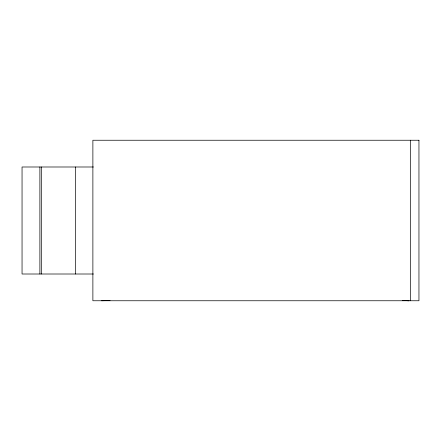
<?xml version="1.0" encoding="UTF-8"?>
<svg xmlns="http://www.w3.org/2000/svg" width="441" height="441" viewBox="0 0 441 441"><rect width="100%" height="100%" fill="white"/><g stroke="black" fill="none" stroke-linecap="round" stroke-linejoin="round"><path stroke-width="0.66" d="M101.606 300.756L110.068 300.536M93.459 166.996L22.05 166.996L22.05 274.004L93.459 274.004M402.842 300.536L409.033 300.756M402.705 300.536L408.901 300.756M410.328 140.244L410.328 300.756M75.549 166.996L75.549 274.004M41.305 166.996L41.305 274.004M39.883 166.996L39.883 274.004M418.95 140.244L92.88 140.244L92.88 300.756L418.95 300.756L418.95 140.244"/></g></svg>
